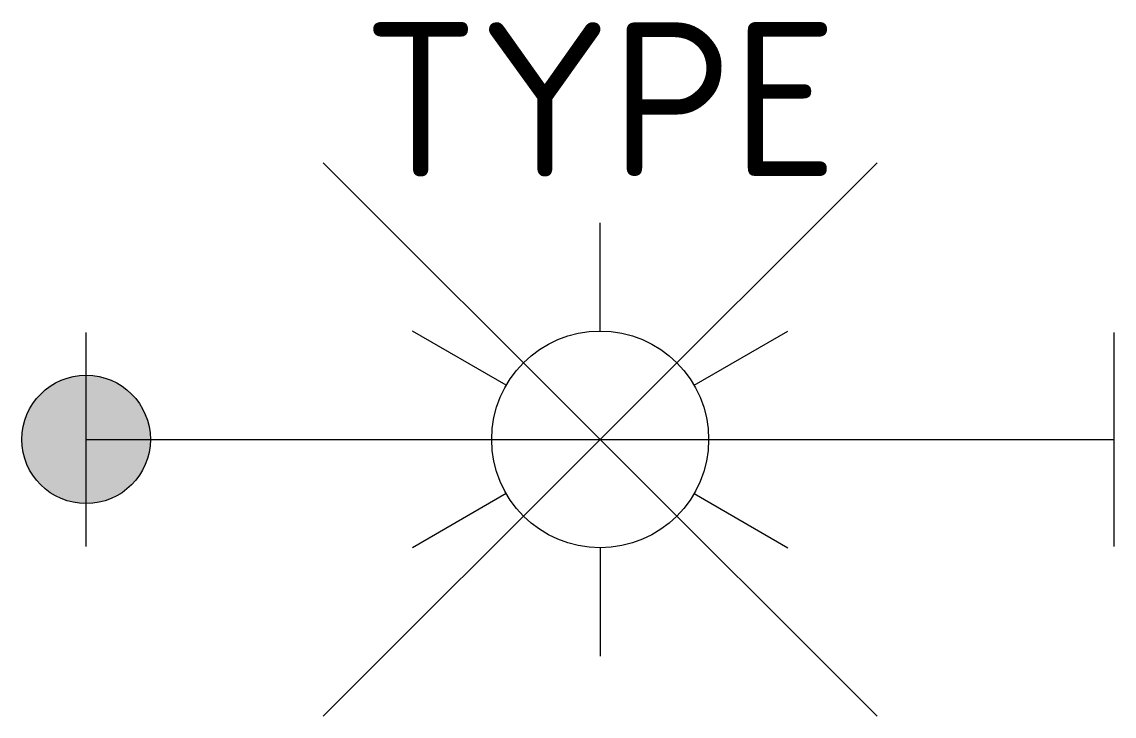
# Model space of a CAD drawing. Extents: x -6.8 to 6, y -3.2 to 4.9.
import ezdxf
from ezdxf.enums import TextEntityAlignment as Align

# ---------------------------------------------------------------- set-up
doc = ezdxf.new("R2010")
doc.units = 0
doc.header["$MEASUREMENT"] = 0
doc.styles.add('NLCS-ISO', font='NLCS-ISO.ttf')

msp = doc.modelspace()

# ---------------------------------------------------------------- hatches: boundary and pattern name
h = msp.add_hatch(color=256)
edge = h.paths.add_edge_path()
edge.add_arc((-6, 0), 0.75, 0, 360)

# ---------------------------------------------------------------- linework, layer by layer
at = {"ltscale": 0.1}
for p, q in [((0, 1.266), (0, 2.531)), ((-1.096, 0.633), (-2.192, 1.266)), ((1.096, 0.633), (2.192, 1.266)), ((-1.096, -0.633), (-2.192, -1.266)), ((1.096, -0.633), (2.192, -1.266)), ((0, -1.266), (0, -2.531))]:
    msp.add_line(p, q, dxfattribs=at)
for p, q in [((-6, -1.25), (-6, 1.25)), ((6, -1.25), (6, 1.25))]:
    msp.add_line(p, q)
at = {"flags": 128}
for points in [[(-3.232, 3.232), (3.232, -3.232)], [(-3.232, -3.232), (3.232, 3.232)], [(-6, 0), (6, 0)]]:
    msp.add_lwpolyline(points, dxfattribs=at)
at = {"ltscale": 0.1}
msp.add_circle((0, 0), 1.266, dxfattribs=at)
msp.add_circle((-6, 0), 0.75)

# ---------------------------------------------------------------- texts
at = {"style": 'NLCS-ISO'}
msp.add_attdef('TYPE', text='', height=1.8, dxfattribs=at).set_placement((0, 2.531), align=Align.BOTTOM_CENTER)

doc.saveas('drawing.dxf')
